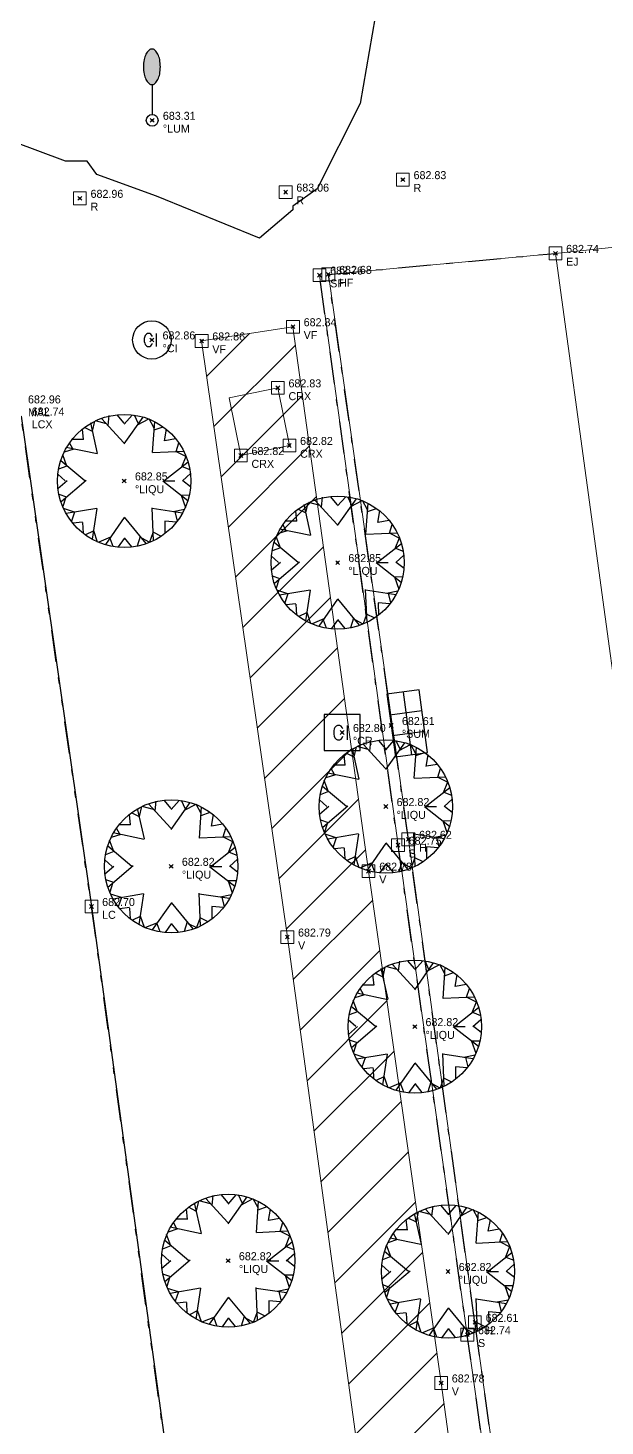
# Model space of a CAD drawing. Extents: x 350769 to 354978, y 6304672 to 6307963.
# Drawn here: x 352737.44 to 352746.45, y 6305802.33 to 6305824.17 of the extents above; entities that cross this region are included whole.
import ezdxf

# ---------------------------------------------------------------- set-up
doc = ezdxf.new("R2010")
doc.units = 0
doc.header["$PDMODE"] = 35
doc.header["$PDSIZE"] = 0.03
for name, pattern in [('CENTER', [50.8, 31.75, -6.35, 6.35, -6.35]), ('CONTINUOS', [0]), ('DIVIDE', [1.25, 0.5, -0.25, 0, -0.25, 0, -0.25]), ('JPG_DASHDOT', [1, 0.5, -0.25, 0, -0.25])]:
    doc.linetypes.add(name, pattern=pattern)
doc.layers.get('0').update_dxf_attribs({"linetype": 'CONTINUOUS'})
doc.layers.add('0_ASD_TOPOGRAFIA_ELEMENTOS', color=9, linetype='CONTINUOS', lineweight=5, true_color=0xbdbdbd)
for name, color, linetype in [('1-CAMARA', 251, 'CONTINUOUS'), ('1-LINEA DE CIERRO', 7, 'DIVIDE'), ('1-PAVIMENTO', 161, 'CONTINUOUS'), ('1-SOLERA', 212, 'CONTINUOUS'), ('1-VEREDA', 251, 'CONTINUOUS'), ('2-ACHURADO PAVIMENTO HORMIGON 3', 8, 'CONTINUOUS'), ('3-PAVIMENTO EJE', 161, 'CENTER'), ('C-TINN', 5, 'CONTINUOUS'), ('C-TOPO - BORDE - 2', 7, 'CONTINUOUS'), ('C-TOPO-MINR', 8, 'CONTINUOUS'), ('TOP-URB-SOLERAS', 2, 'JPG_DASHDOT'), ('V-NODE-TEXT DIC 2012', 31, 'CONTINUOUS'), ('Z-CI', 253, 'CONTINUOUS'), ('Z-CR', 253, 'CONTINUOUS'), ('Z-LIQU', 253, 'CONTINUOUS'), ('Z-LIQUIDAMBAR', 253, 'CONTINUOUS'), ('Z-LUM', 253, 'CONTINUOUS'), ('Z-SUM', 253, 'CONTINUOUS')]:
    doc.layers.add(name, color=color, linetype=linetype)
doc.styles.add('ROMANS', font='romans.shx', dxfattribs={"width": 0.65})

# ---------------------------------------------------------------- blocks, each defined once
blk = doc.blocks.new('CR')
at = {"layer": 'Z-CR', "color": 9, "true_color": 0xbdbdbd}
for p, q in [((-1.125, 1.125), (-1.125, -1.125)), ((1.125, 1.125), (-1.125, 1.125)), ((1.125, -1.125), (1.125, 1.125)), ((-1.125, -1.125), (1.125, -1.125))]:
    blk.add_line(p, q, dxfattribs=at)
at = {"layer": 'Z-CR', "color": 9, "true_color": 0xbdbdbd, "style": 'ROMANS'}
blk.add_text('CI', height=0.9, dxfattribs=at).set_placement((-0.651, -0.452))
blk = doc.blocks.new('CI')
at = {"layer": 'Z-CI'}
blk.add_circle((0, 0), 1.2, dxfattribs=at)
at = {"layer": 'Z-CI', "style": 'ROMANS'}
blk.add_text('CI', height=0.8, rotation=360, dxfattribs=at).set_placement((-0.579, -0.402))
blk = doc.blocks.new('SUM')
at = {"layer": 'Z-SUM', "color": 9, "true_color": 0xbdbdbd}
for p, q in [((-1.498, 1.535), (-1.498, 0)), ((1.498, 1.535), (-1.498, 1.535)), ((-0.499, 1.535), (-0.499, 0)), ((0.499, 1.535), (0.499, 0)), ((1.498, 0), (1.498, 1.535)), ((-1.498, 0.768), (1.498, 0.768)), ((-1.498, 0), (1.498, 0))]:
    blk.add_line(p, q, dxfattribs=at)
blk.add_point((0, 0), dxfattribs=at)
blk = doc.blocks.new('LIQU')
at = {"layer": 'Z-LIQUIDAMBAR', "color": 9, "linetype": 'Continuous', "true_color": 0xbdbdbd}
for p, q in [((-1.041, 1.07), (-1.309, 2.266)), ((-1.237, 1.943), (-1.151, 2.332)), ((-0.688, 2.225), (-1.128, 2.344)), ((-0.016, 1.492), (-0.889, 2.444)), ((-0.631, 2.163), (-0.586, 2.55)), ((0, 2.258), (-0.28, 2.586)), ((0, 2.216), (0.315, 2.575)), ((0, 1.443), (0.735, 2.495)), ((0.554, 2.236), (0.403, 2.569)), ((0.521, 2.189), (0.955, 2.419)), ((1.171, 2.061), (0.977, 2.423)), ((1.104, 1.104), (1.189, 2.326)), ((-1.588, 1.616), (-1.633, 2.024)), ((-1.234, 1.929), (-1.552, 2.087)), ((1.166, 1.99), (1.517, 2.112)), ((1.57, 1.57), (1.652, 2.02)), ((1.585, 1.585), (2.001, 1.661)), ((-1.969, 1.243), (-2.347, 1.121)), ((-1.058, 1.052), (-2.265, 1.305)), ((-2.004, 1.251), (-2.133, 1.488)), ((-1.594, 1.621), (-2.033, 1.622)), ((1.105, 1.109), (2.325, 1.166)), ((2.025, 1.152), (2.13, 1.492)), ((2.033, 1.153), (2.418, 0.957)), ((2.061, 1.154), (2.096, 1.156)), ((-2.236, 0.583), (-2.561, 0.455)), ((-1.537, 0), (-2.479, 0.785)), ((-2.235, 0.581), (-2.404, 1.023)), ((1.548, 0), (2.492, 0.743)), ((2.243, 0.547), (2.413, 0.971)), ((2.258, 0.559), (2.563, 0.44)), ((-2.308, 0), (-2.596, 0.26)), ((-2.234, 0), (-2.588, -0.304)), ((-1.484, 0.016), (-2.467, -0.823)), ((1.502, 0), (2.484, -0.77)), ((1.538, 0), (1.973, 0)), ((2.27, 0), (2.583, 0.284)), ((2.289, 0.016), (2.592, -0.217)), ((-2.243, -0.632), (-2.547, -0.525)), ((-2.292, -0.674), (-2.399, -1.005)), ((-1.938, -1.221), (-2.367, -1.081)), ((-1.075, -1.071), (-2.265, -1.278)), ((-1.076, -1.076), (-1.257, -2.277)), ((1.079, -1.051), (1.135, -2.34)), ((1.094, -1.067), (2.272, -1.245)), ((2.206, -0.551), (2.542, -0.549)), ((2.219, -0.562), (2.385, -1.037)), ((-1.938, -1.221), (-2.065, -1.578)), ((-1.631, -1.613), (-2.004, -1.654)), ((-1.63, -1.63), (-1.608, -2.044)), ((0, -1.434), (-0.738, -2.483)), ((0, -1.417), (0.847, -2.445)), ((1.585, -1.558), (2.039, -1.596)), ((1.585, -1.567), (1.59, -2.058)), ((1.911, -1.19), (2.355, -1.104)), ((1.977, -1.2), (2.068, -1.577)), ((-1.21, -1.96), (-1.513, -2.107)), ((-1.205, -1.933), (-1.058, -2.376)), ((0.623, -2.173), (0.504, -2.551)), ((1.121, -2.033), (0.991, -2.39)), ((1.12, -1.995), (1.437, -2.152)), ((-0.54, -2.202), (-0.997, -2.392)), ((-0.561, -2.231), (-0.447, -2.551)), ((0, -2.245), (-0.238, -2.578)), ((0, -2.227), (0.278, -2.573)), ((0.668, -2.228), (0.982, -2.394))]:
    blk.add_line(p, q, dxfattribs=at)
blk.add_circle((0, 0), 2.601, dxfattribs=at)
blk = doc.blocks.new('LUM')
blk.add_hatch(color=256).paths.add_polyline_path([(0.32, 2.09, 0.048714), (0.293, 2.371, 0.062489), (0.224, 2.581, 0.102974), (0.101, 2.743, 0.180941), (-0.01, 2.784, 0.180941), (-0.121, 2.743, 0.102974), (-0.244, 2.581, 0.062489), (-0.313, 2.371, 0.048714), (-0.341, 2.09, 0.048714), (-0.313, 1.808, 0.062489), (-0.244, 1.599, 0.102974), (-0.121, 1.437, 0.180941), (-0.01, 1.395, 0.180941), (0.101, 1.437, 0.102974), (0.224, 1.599, 0.062489), (0.293, 1.808, 0.048714)])
at = {"layer": 'Z-LUM'}
blk.add_lwpolyline([(-0.341, 2.09, 0.048714), (-0.313, 1.808, 0.062489), (-0.244, 1.599, 0.102974), (-0.121, 1.437, 0.180941), (-0.01, 1.395, 0.180941), (0.101, 1.437, 0.102974), (0.224, 1.599, 0.062489), (0.293, 1.808, 0.048714), (0.32, 2.09, 0.048714), (0.293, 2.371, 0.062489), (0.224, 2.581, 0.102974), (0.101, 2.743, 0.180941), (-0.01, 2.784, 0.180941), (-0.121, 2.743, 0.102974), (-0.244, 2.581, 0.062489), (-0.313, 2.371, 0.048714)], format="xyb", close=True, dxfattribs=at)
blk.add_lwpolyline([(0.006, 1.395), (0.006, 0.23)], dxfattribs=at)
blk.add_circle((0, 0), 0.23, dxfattribs=at)
blk = doc.blocks.new('TOPOGRAFIA')
at = {"layer": '1-VEREDA', "lineweight": 0, "true_color": 0xbdbdbd}
h = blk.add_hatch(dxfattribs=at)
h.set_pattern_fill('ANSI31', color=9, scale=0.2)
h.set_pattern_definition([(45, (38000, -3000), (-0.449012806053, 0.449012806053), [])])
h.paths.add_polyline_path([(390741.582, 6302819.503), (390740.155, 6302819.281), (390741.494, 6302809.967), (390742.702, 6302801.137), (390744.055, 6302791.575), (390745.299, 6302792.757), (390743.895, 6302803), (390742.762, 6302810.997)])
at = {"layer": '1-CAMARA', "color": 9, "lineweight": 0, "true_color": 0xbdbdbd, "flags": 128}
for points in [[(390740.586, 6302818.39), (390741.345, 6302818.548)], [(390741.345, 6302818.548), (390741.526, 6302817.648)], [(390740.586, 6302818.39), (390740.767, 6302817.49)], [(390740.767, 6302817.49), (390741.526, 6302817.648)]]:
    blk.add_lwpolyline(points, dxfattribs=at)
at = {"layer": '1-LINEA DE CIERRO', "color": 9, "true_color": 0xbdbdbd, "flags": 128}
blk.add_lwpolyline([(390762.163, 6302641.971), (390760.023, 6302657.561), (390756.952, 6302678.999), (390754.798, 6302694.328), (390752.915, 6302707.616), (390750.911, 6302722.414), (390748.782, 6302737.275), (390746.558, 6302753.057), (390744.515, 6302767.628), (390742.09, 6302784.042), (390741.08, 6302791.2), (390740.24, 6302797.234), (390738.435, 6302810.444), (390737.328, 6302818.155)], dxfattribs=at)
at = {"layer": '1-PAVIMENTO', "color": 9, "lineweight": 0, "true_color": 0xbdbdbd, "flags": 128}
for points in [[(390745.68, 6302820.649), (390749.11, 6302821.019)], [(390742.134, 6302820.321), (390745.68, 6302820.649)], [(390743.384, 6302811.494), (390742.134, 6302820.321)], [(390744.423, 6302803.947), (390743.384, 6302811.494)], [(390746.011, 6302792.536), (390744.423, 6302803.947)]]:
    blk.add_lwpolyline(points, dxfattribs=at)
at = {"layer": '1-SOLERA', "color": 9, "lineweight": 0, "true_color": 0xbdbdbd, "flags": 128}
blk.add_lwpolyline([(390751.283, 6302754.349), (390749.813, 6302764.737), (390747.58, 6302780.593), (390745.882, 6302792.537), (390744.304, 6302803.754), (390743.222, 6302811.402), (390741.996, 6302820.31)], dxfattribs=at)
at = {"layer": '1-VEREDA', "color": 9, "lineweight": 0, "true_color": 0xbdbdbd, "flags": 128}
for points in [[(390740.155, 6302819.281), (390741.582, 6302819.503), (390742.762, 6302810.997), (390743.895, 6302803), (390745.299, 6302792.757)], [(390740.155, 6302819.281), (390741.494, 6302809.967), (390742.702, 6302801.137), (390744.055, 6302791.575)]]:
    blk.add_lwpolyline(points, dxfattribs=at)
at = {"layer": '3-PAVIMENTO EJE', "color": 9, "lineweight": 0, "true_color": 0xbdbdbd, "flags": 128}
blk.add_lwpolyline([(390745.68, 6302820.649), (390746.838, 6302812.187), (390748.107, 6302802.949), (390749.591, 6302792.389)], dxfattribs=at)
at = {"layer": 'C-TINN', "color": 9, "linetype": 'Continuous', "lineweight": 0, "true_color": 0xbdbdbd}
for points, elevation in [([(390743.198, 6302821.701), (390743.198, 6302821.901), (390743.398, 6302821.901), (390743.398, 6302821.701), (390743.198, 6302821.701)], 682.827), ([(390741.367, 6302821.506), (390741.367, 6302821.706), (390741.567, 6302821.706), (390741.567, 6302821.506), (390741.367, 6302821.506)], 683.064), ([(390738.154, 6302821.409), (390738.154, 6302821.609), (390738.354, 6302821.609), (390738.354, 6302821.409), (390738.154, 6302821.409)], 682.962), ([(390745.58, 6302820.549), (390745.58, 6302820.749), (390745.78, 6302820.749), (390745.78, 6302820.549), (390745.58, 6302820.549)], 682.74), ([(390741.896, 6302820.21), (390741.896, 6302820.41), (390742.096, 6302820.41), (390742.096, 6302820.21), (390741.896, 6302820.21)], 682.763), ([(390742.034, 6302820.221), (390742.034, 6302820.421), (390742.234, 6302820.421), (390742.234, 6302820.221), (390742.034, 6302820.221)], 682.685), ([(390741.482, 6302819.403), (390741.482, 6302819.603), (390741.682, 6302819.603), (390741.682, 6302819.403), (390741.482, 6302819.403)], 682.84), ([(390740.055, 6302819.181), (390740.055, 6302819.381), (390740.255, 6302819.381), (390740.255, 6302819.181), (390740.055, 6302819.181)], 682.857), ([(390741.245, 6302818.448), (390741.245, 6302818.648), (390741.445, 6302818.648), (390741.445, 6302818.448), (390741.245, 6302818.448)], 682.829), ([(390741.426, 6302817.548), (390741.426, 6302817.748), (390741.626, 6302817.748), (390741.626, 6302817.548), (390741.426, 6302817.548)], 682.816), ([(390740.667, 6302817.39), (390740.667, 6302817.59), (390740.867, 6302817.59), (390740.867, 6302817.39), (390740.667, 6302817.39)], 682.825), ([(390743.122, 6302811.302), (390743.122, 6302811.502), (390743.322, 6302811.502), (390743.322, 6302811.302), (390743.122, 6302811.302)], 682.752), ([(390743.284, 6302811.394), (390743.284, 6302811.594), (390743.484, 6302811.594), (390743.484, 6302811.394), (390743.284, 6302811.394)], 682.617), ([(390742.662, 6302810.897), (390742.662, 6302811.097), (390742.862, 6302811.097), (390742.862, 6302810.897), (390742.662, 6302810.897)], 682.78), ([(390738.335, 6302810.344), (390738.335, 6302810.544), (390738.535, 6302810.544), (390738.535, 6302810.344), (390738.335, 6302810.344)], 682.705), ([(390741.394, 6302809.867), (390741.394, 6302810.067), (390741.594, 6302810.067), (390741.594, 6302809.867), (390741.394, 6302809.867)], 682.793), ([(390744.323, 6302803.847), (390744.323, 6302804.047), (390744.523, 6302804.047), (390744.523, 6302803.847), (390744.323, 6302803.847)], 682.614), ([(390744.204, 6302803.654), (390744.204, 6302803.854), (390744.404, 6302803.854), (390744.404, 6302803.654), (390744.204, 6302803.654)], 682.74), ([(390743.795, 6302802.9), (390743.795, 6302803.1), (390743.995, 6302803.1), (390743.995, 6302802.9), (390743.795, 6302802.9)], 682.784)]:
    blk.add_lwpolyline(points, dxfattribs=dict(at, elevation=elevation))
for p in [(390743.298, 6302821.801, 682.827), (390738.254, 6302821.509, 682.962), (390741.467, 6302821.606, 683.064), (390745.68, 6302820.649, 682.74), (390741.996, 6302820.31, 682.763), (390742.134, 6302820.321, 682.685), (390741.582, 6302819.503, 682.84), (390740.155, 6302819.281, 682.857), (390741.345, 6302818.548, 682.829), (390741.526, 6302817.648, 682.816), (390740.767, 6302817.49, 682.825), (390743.384, 6302811.494, 682.617), (390743.222, 6302811.402, 682.752), (390742.762, 6302810.997, 682.78), (390738.435, 6302810.444, 682.705), (390741.494, 6302809.967, 682.793), (390744.423, 6302803.947, 682.614), (390744.304, 6302803.754, 682.74), (390743.895, 6302803, 682.784)]:
    blk.add_point(p, dxfattribs=at)
at = {"layer": 'C-TOPO - BORDE - 2', "color": 9, "true_color": 0xbdbdbd, "elevation": 679.82}
blk.add_lwpolyline([(390715.297, 6302815.121), (390726.192, 6302816.616), (390735.997, 6302817.971), (390737.335, 6302818.108), (390738.435, 6302810.444), (390740.24, 6302797.234), (390741.08, 6302791.2), (390742.09, 6302784.042), (390744.515, 6302767.628), (390746.558, 6302753.057), (390748.782, 6302737.275), (390750.911, 6302722.414), (390752.915, 6302707.616), (390754.798, 6302694.328), (390756.952, 6302678.999), (390760.023, 6302657.561), (390762.163, 6302641.971)], dxfattribs=at)
at = {"layer": 'C-TOPO-MINR', "color": 9, "linetype": 'Continuous', "lineweight": -3, "true_color": 0xbdbdbd, "elevation": 683}
blk.add_lwpolyline([(390743.008, 6302825.162), (390742.632, 6302822.993), (390741.961, 6302821.659), (390741.58, 6302821.389), (390741.579, 6302821.33), (390741.061, 6302820.887), (390739.451, 6302821.545), (390738.52, 6302821.88), (390738.37, 6302822.089), (390738.028, 6302822.089), (390730.233, 6302825.007)], dxfattribs=at)
at = {"layer": 'V-NODE-TEXT DIC 2012', "color": 9, "lineweight": 0, "true_color": 0xbdbdbd}
for p in [(390739.383, 6302822.728), (390743.298, 6302821.801), (390738.254, 6302821.509), (390741.467, 6302821.606), (390745.68, 6302820.649), (390741.996, 6302820.31), (390742.134, 6302820.321), (390741.582, 6302819.503), (390739.378, 6302819.297), (390740.155, 6302819.281), (390741.345, 6302818.548), (390741.526, 6302817.648), (390740.767, 6302817.49), (390738.947, 6302817.094), (390742.279, 6302815.818), (390742.351, 6302813.163), (390743.116, 6302813.272), (390743.033, 6302812.006), (390743.384, 6302811.494), (390743.222, 6302811.402), (390739.68, 6302811.072), (390742.762, 6302810.997), (390738.435, 6302810.444), (390741.494, 6302809.967), (390743.484, 6302808.568), (390740.57, 6302804.91), (390744.003, 6302804.742), (390744.423, 6302803.947), (390744.304, 6302803.754), (390743.895, 6302803)]:
    blk.add_point(p, dxfattribs=at)
at = {"layer": 'Z-CI', "color": 9, "lineweight": 0, "true_color": 0xbdbdbd, "xscale": 0.25, "yscale": 0.25, "zscale": 0.25}
blk.add_blockref('CI', (390739.378, 6302819.297), dxfattribs=at)
at = {"layer": 'Z-CR', "color": 9, "lineweight": 0, "true_color": 0xbdbdbd, "xscale": 0.25, "yscale": 0.25, "zscale": 0.25}
blk.add_blockref('CR', (390742.351, 6302813.163), dxfattribs=at)
at = {"layer": 'Z-LIQU', "color": 9, "lineweight": 0, "true_color": 0xbdbdbd, "xscale": 0.4, "yscale": 0.4, "zscale": 0.4}
for p in [(390738.947, 6302817.094), (390742.279, 6302815.818), (390743.033, 6302812.006), (390739.68, 6302811.072), (390743.484, 6302808.568), (390740.57, 6302804.91), (390744.003, 6302804.742)]:
    blk.add_blockref('LIQU', p, dxfattribs=at)
at = {"layer": 'Z-LUM', "color": 9, "lineweight": 0, "true_color": 0xbdbdbd, "xscale": 0.4, "yscale": 0.4, "zscale": 0.4}
blk.add_blockref('LUM', (390739.383, 6302822.728), dxfattribs=at)
at = {"layer": 'Z-SUM', "color": 9, "lineweight": 0, "true_color": 0xbdbdbd, "xscale": 0.3299999999999984, "yscale": 0.3299999999999984, "zscale": 0.3299999999999984, "rotation": 277.7686370039467}
blk.add_blockref('SUM', (390743.116, 6302813.272), dxfattribs=at)
at = {"layer": 'V-NODE-TEXT DIC 2012', "color": 9, "lineweight": 0, "true_color": 0xbdbdbd}
for s, p in [('683.31', (390739.55, 6302822.736)), ('°LUM', (390739.55, 6302822.536)), ('682.83', (390743.465, 6302821.809)), ('683.06', (390741.634, 6302821.614)), ('R', (390743.465, 6302821.609)), ('682.96', (390738.421, 6302821.517)), ('R', (390741.634, 6302821.414)), ('R', (390738.421, 6302821.317)), ('682.74', (390745.847, 6302820.657)), ('EJ', (390745.847, 6302820.457)), ('682.76', (390742.163, 6302820.318)), ('682.68', (390742.301, 6302820.329)), ('SF', (390742.163, 6302820.118)), ('HF', (390742.301, 6302820.129)), ('682.84', (390741.749, 6302819.511)), ('682.86', (390739.545, 6302819.305)), ('682.86', (390740.322, 6302819.289)), ('VF', (390741.749, 6302819.311)), ('°CI', (390739.545, 6302819.105)), ('VF', (390740.322, 6302819.089)), ('682.83', (390741.512, 6302818.556)), ('682.96', (390737.444, 6302818.305)), ('CRX', (390741.512, 6302818.356)), ('MAL', (390737.444, 6302818.105)), ('682.74', (390737.502, 6302818.116)), ('LCX', (390737.502, 6302817.916)), ('682.82', (390741.693, 6302817.656)), ('682.82', (390740.934, 6302817.498)), ('CRX', (390741.693, 6302817.456)), ('CRX', (390740.934, 6302817.298)), ('682.85', (390739.114, 6302817.102)), ('°LIQU', (390739.114, 6302816.902)), ('682.85', (390742.446, 6302815.826)), ('°LIQU', (390742.446, 6302815.626)), ('682.61', (390743.283, 6302813.28)), ('682.80', (390742.518, 6302813.171)), ('°SUM', (390743.283, 6302813.08)), ('°CR', (390742.518, 6302812.971)), ('682.82', (390743.2, 6302812.014)), ('°LIQU', (390743.2, 6302811.814)), ('682.62', (390743.551, 6302811.502)), ('682.75', (390743.389, 6302811.41)), ('H', (390743.551, 6302811.302)), ('682.82', (390739.847, 6302811.08)), ('S', (390743.389, 6302811.21)), ('°LIQU', (390739.847, 6302810.88)), ('682.78', (390742.929, 6302811.005)), ('V', (390742.929, 6302810.805)), ('682.70', (390738.602, 6302810.452)), ('LC', (390738.602, 6302810.252)), ('682.79', (390741.661, 6302809.975)), ('V', (390741.661, 6302809.775)), ('682.82', (390743.651, 6302808.576)), ('°LIQU', (390743.651, 6302808.376)), ('682.82', (390740.737, 6302804.918)), ('682.82', (390744.17, 6302804.75)), ('°LIQU', (390740.737, 6302804.718)), ('°LIQU', (390744.17, 6302804.55)), ('682.61', (390744.59, 6302803.955)), ('682.74', (390744.471, 6302803.762)), ('H', (390744.59, 6302803.755)), ('S', (390744.471, 6302803.562)), ('682.78', (390744.062, 6302803.008)), ('V', (390744.062, 6302802.808))]:
    blk.add_text(s, height=0.125, dxfattribs=at).set_placement(p)

msp = doc.modelspace()

# ---------------------------------------------------------------- hatches: boundary and pattern name
at = {"layer": '2-ACHURADO PAVIMENTO HORMIGON 3'}
h = msp.add_hatch(dxfattribs=at)
h.set_pattern_fill('ANSI31', color=256, scale=0.2)
h.set_pattern_definition([(45, (-167.09345, -618.2675), (-0.449012806053, 0.449012806053), [])])
h.paths.add_polyline_path([(352753.036, 6305887.523), (352746.054, 6305886.541), (352753.754, 6305831.811), (352755.075, 6305822.694), (352760.775, 6305832.053)])
edge = h.paths.add_edge_path()
edge.add_arc((352725.801, 6306039.46), 31.908, 275.764, 288.507)
edge.add_line((352735.93, 6306009.202), (352735.658, 6306011.12))
edge.add_line((352735.658, 6306011.12), (352730.082, 6306050.617))
edge.add_line((352730.082, 6306050.617), (352722.819, 6306051.89))
edge.add_line((352722.819, 6306051.89), (352723.2, 6306049.026))
edge.add_line((352723.2, 6306049.026), (352724.212, 6306049.17))
edge.add_line((352724.212, 6306049.17), (352727.349, 6306026.416))
edge.add_line((352727.349, 6306026.416), (352726.356, 6306026.279))
edge.add_line((352726.356, 6306026.279), (352728.599, 6306010.287))
edge.add_line((352728.599, 6306010.287), (352728.643, 6306010.294))
edge.add_line((352728.643, 6306010.294), (352729.006, 6306007.713))

# ---------------------------------------------------------------- linework, layer by layer
at = {"layer": 'C-TOPO - BORDE - 2', "elevation": 679.82}
msp.add_lwpolyline([(352715.297, 6305815.121), (352726.192, 6305816.616), (352735.997, 6305817.971), (352737.335, 6305818.108), (352738.435, 6305810.444), (352740.24, 6305797.234), (352741.08, 6305791.2), (352742.09, 6305784.042), (352744.515, 6305767.628), (352746.558, 6305753.057), (352748.782, 6305737.275), (352750.911, 6305722.414), (352752.915, 6305707.616), (352754.798, 6305694.328), (352756.952, 6305678.999), (352760.023, 6305657.561), (352762.163, 6305641.971)], dxfattribs=at)
at = {"layer": 'TOP-URB-SOLERAS', "flags": 128}
for points in [[(352742.134, 6305820.321), (352745.68, 6305820.649)], [(352751.283, 6305754.349), (352749.813, 6305764.737), (352747.58, 6305780.593), (352745.882, 6305792.537), (352744.304, 6305803.754), (352743.222, 6305811.402), (352741.996, 6305820.31)], [(352743.384, 6305811.494), (352742.134, 6305820.321)], [(352744.423, 6305803.947), (352743.384, 6305811.494)], [(352746.011, 6305792.536), (352744.423, 6305803.947)]]:
    msp.add_lwpolyline(points, dxfattribs=at)

# ---------------------------------------------------------------- block references
at = {"layer": 'Z-CI', "xscale": 0.25, "yscale": 0.25, "zscale": 0.25}
msp.add_blockref('CI', (352739.378, 6305819.297), dxfattribs=at)
at = {"layer": 'Z-CR', "xscale": 0.25, "yscale": 0.25, "zscale": 0.25}
msp.add_blockref('CR', (352742.351, 6305813.163), dxfattribs=at)

# ---------------------------------------------------------------- next in the draw order: block references
at = {"layer": '0_ASD_TOPOGRAFIA_ELEMENTOS', "color": 30, "true_color": 0xf26507}
msp.add_blockref('TOPOGRAFIA', (-38000, 3000), dxfattribs=at)

doc.saveas('drawing.dxf')
